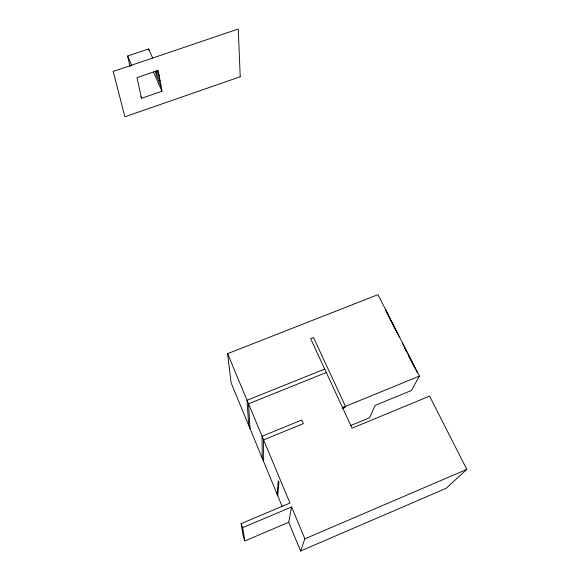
<?xml version="1.0" encoding="UTF-8"?>
<svg xmlns="http://www.w3.org/2000/svg" width="580" height="580" viewBox="0 0 580 580"><rect width="100%" height="100%" fill="white"/><g stroke="black" fill="none" stroke-linecap="round" stroke-linejoin="round"><path stroke-width="0.87" d="M277.153 494.305L278.269 480.929L278.922 482.488L277.755 495.755M288.717 522.283L291.588 506.971L242.665 527.64L244.869 540.908L288.717 522.283L300.578 551L446.042 488.375L466.82 469.394L429.577 396.118L352.053 428.171L310.619 338.633L313.483 337.502L345.47 406.37L345.114 407.45L342.185 408.646M300.578 551L304.892 538.827L291.588 506.971M282.163 506.427L231.101 382.836L227.592 353.669L378 294.633L419.405 376.108L411.372 390.507L375.115 405.413L369.612 417.745L350.588 425.597M304.892 538.827L466.82 469.394M244.869 540.908L243.469 537.312L241.106 523.653L289.957 503.048L227.592 353.669M342.526 407.573L419.405 376.108M324.713 369.083L247.044 400.272L248.704 425.445M326.301 372.512L248.523 403.796L250.031 428.663M141.513 98.303L161.972 91.241L158.202 70.397L136.974 77.647L141.513 98.303L140.817 96.679M130.043 66.606L127.636 56.021L148.625 48.938L152.678 58.014M385.526 309.785L399.642 337.582M402.302 342.896L417.223 372.259M386.106 311.279L388.1 315.215M388.904 316.796L397.307 333.326M404.557 347.768L406.595 351.777M408.632 355.786L414.736 367.814M156.963 70.796L159.174 75.748M155.744 71.159L160.124 81.011M161.051 86.173L156.346 75.567L155.541 71.209M153.403 71.898L161.972 91.241M127.636 56.021L131.943 66.004M241.106 523.653L242.665 527.64M148.625 48.938L148.966 50.714M262.232 458.193L262.058 436.233L301.731 420.022L303.318 423.625L263.588 439.887L263.61 461.513M240.214 76.756L124.896 116.805L113.18 71.427L238.264 29L240.214 76.756"/></g></svg>
